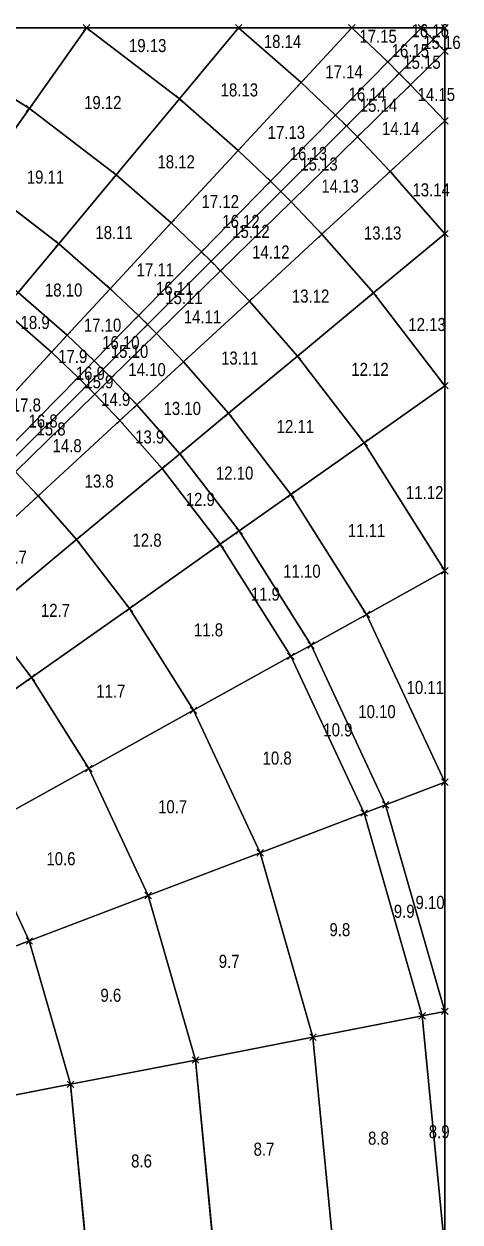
# Model space of a CAD drawing. Extents: x -1.9 to 2.84, y -1.88 to 2.84.
# Drawn here: x 1.23 to 1.898, y 0.043 to 1.881 of the extents above; entities that cross this region are included whole.
import ezdxf
from ezdxf.enums import TextEntityAlignment as Align

# ---------------------------------------------------------------- set-up
doc = ezdxf.new("R2010")
doc.units = 0
doc.header["$MEASUREMENT"] = 0
doc.header["$PDMODE"] = 3
doc.header["$PDSIZE"] = 0.005
for name, color, linetype in [('ArcoBranches', 6, 'Continuous'), ('DiagonaliBranches', 20, 'Continuous'), ('DiagonaliNodes', 7, 'Continuous'), ('DiagonaliNodesEstradosso', 7, 'Continuous'), ('Faces', 160, 'Continuous'), ('FacesName', 1, 'Continuous'), ('MeridianiBranches', 3, 'Continuous'), ('NodiInterni', 1, 'Continuous'), ('NodiInterniEstradosso', 7, 'Continuous'), ('ParalleliBranches', 2, 'Continuous')]:
    doc.layers.add(name, color=color, linetype=linetype)
doc.styles.get("Standard").update_dxf_attribs({"font": 'ARIALN.TTF'})

msp = doc.modelspace()

# ---------------------------------------------------------------- linework, layer by layer
at = {"layer": 'ArcoBranches'}
for p, q in [((1.3258, 1.875, 1.3258), (1.0417, 1.875, 1.559)), ((1.559, 1.875, 1.0417), (1.3258, 1.875, 1.3258)), ((1.7323, 1.875, 0.7175), (1.559, 1.875, 1.0417)), ((1.839, 1.875, 0.3658), (1.7323, 1.875, 0.7175)), ((1.875, 1.875, 0), (1.839, 1.875, 0.3658)), ((1.875, 1.839, 0.3658), (1.875, 1.875, 0)), ((1.875, 1.7323, 0.7175), (1.875, 1.839, 0.3658)), ((1.875, 1.559, 1.0417), (1.875, 1.7323, 0.7175)), ((1.875, 1.3258, 1.3258), (1.875, 1.559, 1.0417)), ((1.875, 1.0417, 1.559), (1.875, 1.3258, 1.3258)), ((1.875, 0.7175, 1.7323), (1.875, 1.0417, 1.559)), ((1.875, 0.3658, 1.839), (1.875, 0.7175, 1.7323)), ((1.875, 0, 1.875), (1.875, 0.3658, 1.839))]:
    msp.add_line(p, q, dxfattribs=at)
at = {"layer": 'DiagonaliBranches'}
for p, q in [((1.8571, 1.8571, 0.3658), (1.875, 1.875, 0)), ((1.805, 1.805, 0.7175), (1.8571, 1.8571, 0.3658)), ((1.7243, 1.7243, 1.0417), (1.805, 1.805, 0.7175)), ((1.6238, 1.6238, 1.3258), (1.7243, 1.7243, 1.0417)), ((1.5167, 1.5167, 1.559), (1.6238, 1.6238, 1.3258)), ((1.4196, 1.4196, 1.7323), (1.5167, 1.5167, 1.559)), ((1.3508, 1.3508, 1.839), (1.4196, 1.4196, 1.7323)), ((1.3258, 1.3258, 1.875), (1.3508, 1.3508, 1.839)), ((1.2052, 1.2052, 2.0313), (1.3258, 1.3258, 1.875))]:
    msp.add_line(p, q, dxfattribs=at)
at = {"layer": 'DiagonaliNodes'}
for p in [(1.875, 1.875, 0), (1.8571, 1.8571, 0.3658), (1.805, 1.805, 0.7175), (1.7243, 1.7243, 1.0417), (1.6238, 1.6238, 1.3258), (1.5167, 1.5167, 1.559), (1.4196, 1.4196, 1.7323), (1.3508, 1.3508, 1.839), (1.3258, 1.3258, 1.875)]:
    msp.add_point(p, dxfattribs=at)
at = {"layer": 'DiagonaliNodesEstradosso'}
for p in [(1.875, 1.875, 1.7034), (1.8571, 1.8571, 1.7423), (1.805, 1.805, 1.8484), (1.7243, 1.7243, 1.9967), (1.6238, 1.6238, 2.1586), (1.5167, 1.5167, 2.3091), (1.4196, 1.4196, 2.4295), (1.3508, 1.3508, 2.5067), (1.3258, 1.3258, 2.5332)]:
    msp.add_point(p, dxfattribs=at)
at = {"layer": 'Faces'}
for points in [[(1.1591, 1.6392, 1.7323), (0.975, 1.755, 1.7323), (1.0417, 1.875, 1.559), (1.2384, 1.7513, 1.559)], [(1.2384, 1.7513, 1.559), (1.0417, 1.875, 1.559), (1.0417, 1.875, 1.559), (1.3258, 1.875, 1.3258)], [(1.3713, 1.6493, 1.559), (1.2384, 1.7513, 1.559), (1.3258, 1.875, 1.3258), (1.4682, 1.7658, 1.3258)], [(1.4682, 1.7658, 1.3258), (1.3258, 1.875, 1.3258), (1.3258, 1.875, 1.3258), (1.559, 1.875, 1.0417)], [(1.5583, 1.6867, 1.3258), (1.4682, 1.7658, 1.3258), (1.559, 1.875, 1.0417), (1.6547, 1.7911, 1.0417)], [(1.6547, 1.7911, 1.0417), (1.559, 1.875, 1.0417), (1.559, 1.875, 1.0417), (1.7323, 1.875, 0.7175)], [(1.7075, 1.7409, 1.0417), (1.6547, 1.7911, 1.0417), (1.7323, 1.875, 0.7175), (1.7875, 1.8225, 0.7175)], [(1.7875, 1.8225, 0.7175), (1.7323, 1.875, 0.7175), (1.7323, 1.875, 0.7175), (1.839, 1.875, 0.3658)], [(1.805, 1.805, 0.7175), (1.7875, 1.8225, 0.7175), (1.839, 1.875, 0.3658), (1.8571, 1.8571, 0.3658)], [(1.8571, 1.8571, 0.3658), (1.839, 1.875, 0.3658), (1.839, 1.875, 0.3658), (1.875, 1.875, 0)], [(1.875, 1.839, 0.3658), (1.8571, 1.8571, 0.3658), (1.875, 1.875, 0), (1.875, 1.839, 0.3658)], [(1.8225, 1.7875, 0.7175), (1.805, 1.805, 0.7175), (1.8571, 1.8571, 0.3658), (1.875, 1.839, 0.3658)], [(1.875, 1.7323, 0.7175), (1.8225, 1.7875, 0.7175), (1.875, 1.839, 0.3658), (1.875, 1.7323, 0.7175)], [(1.7243, 1.7243, 1.0417), (1.7075, 1.7409, 1.0417), (1.7875, 1.8225, 0.7175), (1.805, 1.805, 0.7175)], [(1.7409, 1.7075, 1.0417), (1.7243, 1.7243, 1.0417), (1.805, 1.805, 0.7175), (1.8225, 1.7875, 0.7175)], [(1.608, 1.6395, 1.3258), (1.5583, 1.6867, 1.3258), (1.6547, 1.7911, 1.0417), (1.7075, 1.7409, 1.0417)], [(1.7911, 1.6547, 1.0417), (1.7409, 1.7075, 1.0417), (1.8225, 1.7875, 0.7175), (1.875, 1.7323, 0.7175)], [(1.4556, 1.5755, 1.559), (1.3713, 1.6493, 1.559), (1.4682, 1.7658, 1.3258), (1.5583, 1.6867, 1.3258)], [(1.2835, 1.5437, 1.7323), (1.1591, 1.6392, 1.7323), (1.2384, 1.7513, 1.559), (1.3713, 1.6493, 1.559)], [(1.6238, 1.6238, 1.3258), (1.608, 1.6395, 1.3258), (1.7075, 1.7409, 1.0417), (1.7243, 1.7243, 1.0417)], [(1.875, 1.559, 1.0417), (1.7911, 1.6547, 1.0417), (1.875, 1.7323, 0.7175), (1.875, 1.559, 1.0417)], [(1.6395, 1.608, 1.3258), (1.6238, 1.6238, 1.3258), (1.7243, 1.7243, 1.0417), (1.7409, 1.7075, 1.0417)], [(1.6867, 1.5583, 1.3258), (1.6395, 1.608, 1.3258), (1.7409, 1.7075, 1.0417), (1.7911, 1.6547, 1.0417)], [(1.5019, 1.5313, 1.559), (1.4556, 1.5755, 1.559), (1.5583, 1.6867, 1.3258), (1.608, 1.6395, 1.3258)], [(1.7658, 1.4682, 1.3258), (1.6867, 1.5583, 1.3258), (1.7911, 1.6547, 1.0417), (1.875, 1.559, 1.0417)], [(1.2214, 1.4689, 1.839), (1.1029, 1.5598, 1.839), (1.1591, 1.6392, 1.7323), (1.2835, 1.5437, 1.7323)], [(1.3624, 1.4746, 1.7323), (1.2835, 1.5437, 1.7323), (1.3713, 1.6493, 1.559), (1.4556, 1.5755, 1.559)], [(1.5167, 1.5167, 1.559), (1.5019, 1.5313, 1.559), (1.608, 1.6395, 1.3258), (1.6238, 1.6238, 1.3258)], [(1.5313, 1.5019, 1.559), (1.5167, 1.5167, 1.559), (1.6238, 1.6238, 1.3258), (1.6395, 1.608, 1.3258)], [(1.5755, 1.4556, 1.559), (1.5313, 1.5019, 1.559), (1.6395, 1.608, 1.3258), (1.6867, 1.5583, 1.3258)], [(1.4058, 1.4333, 1.7323), (1.3624, 1.4746, 1.7323), (1.4556, 1.5755, 1.559), (1.5019, 1.5313, 1.559)], [(1.6493, 1.3713, 1.559), (1.5755, 1.4556, 1.559), (1.6867, 1.5583, 1.3258), (1.7658, 1.4682, 1.3258)], [(1.875, 1.3258, 1.3258), (1.7658, 1.4682, 1.3258), (1.875, 1.559, 1.0417), (1.875, 1.3258, 1.3258)], [(1.2964, 1.4032, 1.839), (1.2214, 1.4689, 1.839), (1.2835, 1.5437, 1.7323), (1.3624, 1.4746, 1.7323)], [(1.4196, 1.4196, 1.7323), (1.4058, 1.4333, 1.7323), (1.5019, 1.5313, 1.559), (1.5167, 1.5167, 1.559)], [(1.4333, 1.4058, 1.7323), (1.4196, 1.4196, 1.7323), (1.5167, 1.5167, 1.559), (1.5313, 1.5019, 1.559)], [(1.4746, 1.3624, 1.7323), (1.4333, 1.4058, 1.7323), (1.5313, 1.5019, 1.559), (1.5755, 1.4556, 1.559)], [(1.3377, 1.3639, 1.839), (1.2964, 1.4032, 1.839), (1.3624, 1.4746, 1.7323), (1.4058, 1.4333, 1.7323)], [(1.2724, 1.3772, 1.875), (1.1988, 1.4417, 1.875), (1.2214, 1.4689, 1.839), (1.2964, 1.4032, 1.839)], [(1.5437, 1.2835, 1.7323), (1.4746, 1.3624, 1.7323), (1.5755, 1.4556, 1.559), (1.6493, 1.3713, 1.559)], [(1.7513, 1.2384, 1.559), (1.6493, 1.3713, 1.559), (1.7658, 1.4682, 1.3258), (1.875, 1.3258, 1.3258)], [(1.1566, 1.2519, 2.0313), (1.0897, 1.3106, 2.0313), (1.1988, 1.4417, 1.875), (1.2724, 1.3772, 1.875)], [(1.3508, 1.3508, 1.839), (1.3377, 1.3639, 1.839), (1.4058, 1.4333, 1.7323), (1.4196, 1.4196, 1.7323)], [(1.3639, 1.3377, 1.839), (1.3508, 1.3508, 1.839), (1.4196, 1.4196, 1.7323), (1.4333, 1.4058, 1.7323)], [(1.3129, 1.3386, 1.875), (1.2724, 1.3772, 1.875), (1.2964, 1.4032, 1.839), (1.3377, 1.3639, 1.839)], [(1.4032, 1.2964, 1.839), (1.3639, 1.3377, 1.839), (1.4333, 1.4058, 1.7323), (1.4746, 1.3624, 1.7323)], [(1.1935, 1.2169, 2.0313), (1.1566, 1.2519, 2.0313), (1.2724, 1.3772, 1.875), (1.3129, 1.3386, 1.875)], [(1.3258, 1.3258, 1.875), (1.3129, 1.3386, 1.875), (1.3377, 1.3639, 1.839), (1.3508, 1.3508, 1.839)], [(1.4689, 1.2214, 1.839), (1.4032, 1.2964, 1.839), (1.4746, 1.3624, 1.7323), (1.5437, 1.2835, 1.7323)], [(1.6392, 1.1591, 1.7323), (1.5437, 1.2835, 1.7323), (1.6493, 1.3713, 1.559), (1.7513, 1.2384, 1.559)], [(1.3386, 1.3129, 1.875), (1.3258, 1.3258, 1.875), (1.3508, 1.3508, 1.839), (1.3639, 1.3377, 1.839)], [(1.2052, 1.2052, 2.0313), (1.1935, 1.2169, 2.0313), (1.3129, 1.3386, 1.875), (1.3258, 1.3258, 1.875)], [(1.2169, 1.1935, 2.0313), (1.2052, 1.2052, 2.0313), (1.3258, 1.3258, 1.875), (1.3386, 1.3129, 1.875)], [(1.3772, 1.2724, 1.875), (1.3386, 1.3129, 1.875), (1.3639, 1.3377, 1.839), (1.4032, 1.2964, 1.839)], [(1.875, 1.0417, 1.559), (1.7513, 1.2384, 1.559), (1.875, 1.3258, 1.3258), (1.875, 1.0417, 1.559)], [(1.2519, 1.1566, 2.0313), (1.2169, 1.1935, 2.0313), (1.3386, 1.3129, 1.875), (1.3772, 1.2724, 1.875)], [(1.4417, 1.1988, 1.875), (1.3772, 1.2724, 1.875), (1.4032, 1.2964, 1.839), (1.4689, 1.2214, 1.839)], [(1.3106, 1.0897, 2.0313), (1.2519, 1.1566, 2.0313), (1.3772, 1.2724, 1.875), (1.4417, 1.1988, 1.875)], [(1.5598, 1.1029, 1.839), (1.4689, 1.2214, 1.839), (1.5437, 1.2835, 1.7323), (1.6392, 1.1591, 1.7323)], [(1.755, 0.975, 1.7323), (1.6392, 1.1591, 1.7323), (1.7513, 1.2384, 1.559), (1.875, 1.0417, 1.559)], [(1.5309, 1.0825, 1.875), (1.4417, 1.1988, 1.875), (1.4689, 1.2214, 1.839), (1.5598, 1.1029, 1.839)], [(1.3917, 0.9841, 2.0313), (1.3106, 1.0897, 2.0313), (1.4417, 1.1988, 1.875), (1.5309, 1.0825, 1.875)], [(1.1171, 1.0321, 2.1721), (1.0858, 1.065, 2.1721), (1.2169, 1.1935, 2.0313), (1.2519, 1.1566, 2.0313)], [(1.6699, 0.9278, 1.839), (1.5598, 1.1029, 1.839), (1.6392, 1.1591, 1.7323), (1.755, 0.975, 1.7323)], [(1.1695, 0.9724, 2.1721), (1.1171, 1.0321, 2.1721), (1.2519, 1.1566, 2.0313), (1.3106, 1.0897, 2.0313)], [(1.639, 0.9106, 1.875), (1.5309, 1.0825, 1.875), (1.5598, 1.1029, 1.839), (1.6699, 0.9278, 1.839)], [(1.2418, 0.8781, 2.1721), (1.1695, 0.9724, 2.1721), (1.3106, 1.0897, 2.0313), (1.3917, 0.9841, 2.0313)], [(1.4899, 0.8278, 2.0313), (1.3917, 0.9841, 2.0313), (1.5309, 1.0825, 1.875), (1.639, 0.9106, 1.875)], [(1.875, 0.7175, 1.7323), (1.755, 0.975, 1.7323), (1.875, 1.0417, 1.559), (1.875, 0.7175, 1.7323)], [(1.3295, 0.7386, 2.1721), (1.2418, 0.8781, 2.1721), (1.3917, 0.9841, 2.0313), (1.4899, 0.8278, 2.0313)], [(1.7842, 0.6828, 1.839), (1.6699, 0.9278, 1.839), (1.755, 0.975, 1.7323), (1.875, 0.7175, 1.7323)], [(1.0825, 0.7655, 2.2964), (1.0195, 0.8477, 2.2964), (1.1695, 0.9724, 2.1721), (1.2418, 0.8781, 2.1721)], [(1.7512, 0.6701, 1.875), (1.639, 0.9106, 1.875), (1.6699, 0.9278, 1.839), (1.7842, 0.6828, 1.839)], [(1.5919, 0.6092, 2.0313), (1.4899, 0.8278, 2.0313), (1.639, 0.9106, 1.875), (1.7512, 0.6701, 1.875)], [(1.159, 0.6439, 2.2964), (1.0825, 0.7655, 2.2964), (1.2418, 0.8781, 2.1721), (1.3295, 0.7386, 2.1721)], [(1.4205, 0.5436, 2.1721), (1.3295, 0.7386, 2.1721), (1.4899, 0.8278, 2.0313), (1.5919, 0.6092, 2.0313)], [(1.2383, 0.4739, 2.2964), (1.159, 0.6439, 2.2964), (1.3295, 0.7386, 2.1721), (1.4205, 0.5436, 2.1721)], [(1.875, 0.3658, 1.839), (1.7842, 0.6828, 1.839), (1.875, 0.7175, 1.7323), (1.875, 0.3658, 1.839)], [(1.8403, 0.359, 1.875), (1.7512, 0.6701, 1.875), (1.7842, 0.6828, 1.839), (1.875, 0.3658, 1.839)], [(1.6729, 0.3264, 2.0313), (1.5919, 0.6092, 2.0313), (1.7512, 0.6701, 1.875), (1.8403, 0.359, 1.875)], [(1.0466, 0.4005, 2.4032), (0.9796, 0.5442, 2.4032), (1.159, 0.6439, 2.2964), (1.2383, 0.4739, 2.2964)], [(1.4928, 0.2912, 2.1721), (1.4205, 0.5436, 2.1721), (1.5919, 0.6092, 2.0313), (1.6729, 0.3264, 2.0313)], [(1.3013, 0.2539, 2.2964), (1.2383, 0.4739, 2.2964), (1.4205, 0.5436, 2.1721), (1.4928, 0.2912, 2.1721)], [(1.0999, 0.2146, 2.4032), (1.0466, 0.4005, 2.4032), (1.2383, 0.4739, 2.2964), (1.3013, 0.2539, 2.2964)], [(1.7044, 0, 2.0313), (1.6729, 0.3264, 2.0313), (1.8403, 0.359, 1.875), (1.875, 0, 1.875)], [(1.875, 0, 1.875), (1.8403, 0.359, 1.875), (1.875, 0.3658, 1.839), (1.875, 0, 1.875)], [(1.5209, 0, 2.1721), (1.4928, 0.2912, 2.1721), (1.6729, 0.3264, 2.0313), (1.7044, 0, 2.0313)], [(1.3258, 0, 2.2964), (1.3013, 0.2539, 2.2964), (1.4928, 0.2912, 2.1721), (1.5209, 0, 2.1721)], [(1.1206, 0, 2.4032), (1.0999, 0.2146, 2.4032), (1.3013, 0.2539, 2.2964), (1.3258, 0, 2.2964)]]:
    msp.add_3dface(points, dxfattribs=at)
at = {"layer": 'MeridianiBranches'}
for p, q in [((1.2384, 1.7513, 1.559), (1.3258, 1.875, 1.3258)), ((1.4682, 1.7658, 1.3258), (1.559, 1.875, 1.0417)), ((1.6547, 1.7911, 1.0417), (1.7323, 1.875, 0.7175)), ((1.7875, 1.8225, 0.7175), (1.839, 1.875, 0.3658)), ((1.8225, 1.7875, 0.7175), (1.875, 1.839, 0.3658)), ((1.7075, 1.7409, 1.0417), (1.7875, 1.8225, 0.7175)), ((1.5583, 1.6867, 1.3258), (1.6547, 1.7911, 1.0417)), ((1.7409, 1.7075, 1.0417), (1.8225, 1.7875, 0.7175)), ((1.3713, 1.6493, 1.559), (1.4682, 1.7658, 1.3258)), ((1.1591, 1.6392, 1.7323), (1.2384, 1.7513, 1.559)), ((1.608, 1.6395, 1.3258), (1.7075, 1.7409, 1.0417)), ((1.7911, 1.6547, 1.0417), (1.875, 1.7323, 0.7175)), ((1.6395, 1.608, 1.3258), (1.7409, 1.7075, 1.0417)), ((1.4556, 1.5755, 1.559), (1.5583, 1.6867, 1.3258)), ((1.6867, 1.5583, 1.3258), (1.7911, 1.6547, 1.0417)), ((1.2835, 1.5437, 1.7323), (1.3713, 1.6493, 1.559)), ((1.5019, 1.5313, 1.559), (1.608, 1.6395, 1.3258)), ((1.5313, 1.5019, 1.559), (1.6395, 1.608, 1.3258)), ((1.3624, 1.4746, 1.7323), (1.4556, 1.5755, 1.559)), ((1.5755, 1.4556, 1.559), (1.6867, 1.5583, 1.3258)), ((1.7658, 1.4682, 1.3258), (1.875, 1.559, 1.0417)), ((1.2214, 1.4689, 1.839), (1.2835, 1.5437, 1.7323)), ((1.4058, 1.4333, 1.7323), (1.5019, 1.5313, 1.559)), ((1.4333, 1.4058, 1.7323), (1.5313, 1.5019, 1.559)), ((1.2964, 1.4032, 1.839), (1.3624, 1.4746, 1.7323)), ((1.4746, 1.3624, 1.7323), (1.5755, 1.4556, 1.559)), ((1.6493, 1.3713, 1.559), (1.7658, 1.4682, 1.3258)), ((1.3377, 1.3639, 1.839), (1.4058, 1.4333, 1.7323)), ((1.2724, 1.3772, 1.875), (1.2964, 1.4032, 1.839)), ((1.3639, 1.3377, 1.839), (1.4333, 1.4058, 1.7323)), ((1.1566, 1.2519, 2.0313), (1.2724, 1.3772, 1.875)), ((1.3129, 1.3386, 1.875), (1.3377, 1.3639, 1.839)), ((1.4032, 1.2964, 1.839), (1.4746, 1.3624, 1.7323)), ((1.5437, 1.2835, 1.7323), (1.6493, 1.3713, 1.559)), ((1.1935, 1.2169, 2.0313), (1.3129, 1.3386, 1.875)), ((1.3386, 1.3129, 1.875), (1.3639, 1.3377, 1.839)), ((1.7513, 1.2384, 1.559), (1.875, 1.3258, 1.3258)), ((1.2169, 1.1935, 2.0313), (1.3386, 1.3129, 1.875)), ((1.3772, 1.2724, 1.875), (1.4032, 1.2964, 1.839)), ((1.2519, 1.1566, 2.0313), (1.3772, 1.2724, 1.875)), ((1.4689, 1.2214, 1.839), (1.5437, 1.2835, 1.7323)), ((1.6392, 1.1591, 1.7323), (1.7513, 1.2384, 1.559)), ((1.4417, 1.1988, 1.875), (1.4689, 1.2214, 1.839)), ((1.3106, 1.0897, 2.0313), (1.4417, 1.1988, 1.875)), ((1.5598, 1.1029, 1.839), (1.6392, 1.1591, 1.7323)), ((1.1171, 1.0321, 2.1721), (1.2519, 1.1566, 2.0313)), ((1.5309, 1.0825, 1.875), (1.5598, 1.1029, 1.839)), ((1.1695, 0.9724, 2.1721), (1.3106, 1.0897, 2.0313)), ((1.3917, 0.9841, 2.0313), (1.5309, 1.0825, 1.875)), ((1.755, 0.975, 1.7323), (1.875, 1.0417, 1.559)), ((1.2418, 0.8781, 2.1721), (1.3917, 0.9841, 2.0313)), ((1.6699, 0.9278, 1.839), (1.755, 0.975, 1.7323)), ((1.639, 0.9106, 1.875), (1.6699, 0.9278, 1.839)), ((1.4899, 0.8278, 2.0313), (1.639, 0.9106, 1.875)), ((1.0825, 0.7655, 2.2964), (1.2418, 0.8781, 2.1721)), ((1.3295, 0.7386, 2.1721), (1.4899, 0.8278, 2.0313)), ((1.159, 0.6439, 2.2964), (1.3295, 0.7386, 2.1721)), ((1.7842, 0.6828, 1.839), (1.875, 0.7175, 1.7323)), ((1.7512, 0.6701, 1.875), (1.7842, 0.6828, 1.839)), ((1.5919, 0.6092, 2.0313), (1.7512, 0.6701, 1.875)), ((1.4205, 0.5436, 2.1721), (1.5919, 0.6092, 2.0313)), ((1.2383, 0.4739, 2.2964), (1.4205, 0.5436, 2.1721)), ((1.0466, 0.4005, 2.4032), (1.2383, 0.4739, 2.2964)), ((1.6729, 0.3264, 2.0313), (1.8403, 0.359, 1.875)), ((1.8403, 0.359, 1.875), (1.875, 0.3658, 1.839)), ((1.4928, 0.2912, 2.1721), (1.6729, 0.3264, 2.0313)), ((1.3013, 0.2539, 2.2964), (1.4928, 0.2912, 2.1721)), ((1.0999, 0.2146, 2.4032), (1.3013, 0.2539, 2.2964))]:
    msp.add_line(p, q, dxfattribs=at)
at = {"layer": 'NodiInterni'}
for p in [(1.3258, 1.875, 1.3258), (1.559, 1.875, 1.0417), (1.7323, 1.875, 0.7175), (1.839, 1.875, 0.3658), (1.875, 1.839, 0.3658), (1.7875, 1.8225, 0.7175), (1.6547, 1.7911, 1.0417), (1.8225, 1.7875, 0.7175), (1.4682, 1.7658, 1.3258), (1.2384, 1.7513, 1.559), (1.7075, 1.7409, 1.0417), (1.875, 1.7323, 0.7175), (1.7409, 1.7075, 1.0417), (1.5583, 1.6867, 1.3258), (1.7911, 1.6547, 1.0417), (1.3713, 1.6493, 1.559), (1.608, 1.6395, 1.3258), (1.6395, 1.608, 1.3258), (1.4556, 1.5755, 1.559), (1.6867, 1.5583, 1.3258), (1.875, 1.559, 1.0417), (1.2835, 1.5437, 1.7323), (1.5019, 1.5313, 1.559), (1.5313, 1.5019, 1.559), (1.3624, 1.4746, 1.7323), (1.7658, 1.4682, 1.3258), (1.5755, 1.4556, 1.559), (1.4058, 1.4333, 1.7323), (1.2964, 1.4032, 1.839), (1.4333, 1.4058, 1.7323), (1.2724, 1.3772, 1.875), (1.3377, 1.3639, 1.839), (1.4746, 1.3624, 1.7323), (1.6493, 1.3713, 1.559), (1.3129, 1.3386, 1.875), (1.3639, 1.3377, 1.839), (1.875, 1.3258, 1.3258), (1.3386, 1.3129, 1.875), (1.4032, 1.2964, 1.839), (1.5437, 1.2835, 1.7323), (1.3772, 1.2724, 1.875), (1.7513, 1.2384, 1.559), (1.4689, 1.2214, 1.839), (1.4417, 1.1988, 1.875), (1.2519, 1.1566, 2.0313), (1.6392, 1.1591, 1.7323), (1.5598, 1.1029, 1.839), (1.3106, 1.0897, 2.0313), (1.5309, 1.0825, 1.875), (1.875, 1.0417, 1.559), (1.3917, 0.9841, 2.0313), (1.755, 0.975, 1.7323), (1.6699, 0.9278, 1.839), (1.639, 0.9106, 1.875), (1.2418, 0.8781, 2.1721), (1.4899, 0.8278, 2.0313), (1.3295, 0.7386, 2.1721), (1.875, 0.7175, 1.7323), (1.7842, 0.6828, 1.839), (1.7512, 0.6701, 1.875), (1.5919, 0.6092, 2.0313), (1.4205, 0.5436, 2.1721), (1.2383, 0.4739, 2.2964), (1.875, 0.3658, 1.839), (1.8403, 0.359, 1.875), (1.6729, 0.3264, 2.0313), (1.4928, 0.2912, 2.1721), (1.3013, 0.2539, 2.2964)]:
    msp.add_point(p, dxfattribs=at)
at = {"layer": 'NodiInterniEstradosso'}
for p in [(1.875, 1.839, 1.7423), (1.8225, 1.7875, 1.8484), (1.875, 1.7323, 1.8484), (1.7409, 1.7075, 1.9967), (1.7911, 1.6547, 1.9967), (1.6395, 1.608, 2.1586), (1.6867, 1.5583, 2.1586), (1.875, 1.559, 1.9967), (1.5313, 1.5019, 2.3091), (1.7658, 1.4682, 2.1586), (1.5755, 1.4556, 2.3091), (1.4333, 1.4058, 2.4295), (1.4746, 1.3624, 2.4295), (1.6493, 1.3713, 2.3091), (1.3639, 1.3377, 2.5067), (1.875, 1.3258, 2.1586), (1.3386, 1.3129, 2.5332), (1.4032, 1.2964, 2.5067), (1.5437, 1.2835, 2.4295), (1.3772, 1.2724, 2.5332), (1.7513, 1.2384, 2.3091), (1.4689, 1.2214, 2.5067), (1.4417, 1.1988, 2.5332), (1.2519, 1.1566, 2.651), (1.6392, 1.1591, 2.4295), (1.5598, 1.1029, 2.5067), (1.3106, 1.0897, 2.651), (1.5309, 1.0825, 2.5332), (1.875, 1.0417, 2.3091), (1.3917, 0.9841, 2.651), (1.755, 0.975, 2.4295), (1.6699, 0.9278, 2.5067), (1.639, 0.9106, 2.5332), (1.2418, 0.8781, 2.7604), (1.4899, 0.8278, 2.651), (1.3295, 0.7386, 2.7604), (1.875, 0.7175, 2.4295), (1.7842, 0.6828, 2.5067), (1.7512, 0.6701, 2.5332), (1.5919, 0.6092, 2.651), (1.4205, 0.5436, 2.7604), (1.2383, 0.4739, 2.8592), (1.875, 0.3658, 2.5067), (1.8403, 0.359, 2.5332), (1.6729, 0.3264, 2.651), (1.4928, 0.2912, 2.7604), (1.3013, 0.2539, 2.8592)]:
    msp.add_point(p, dxfattribs=at)
at = {"layer": 'ParalleliBranches'}
for p, q in [((1.2384, 1.7513, 1.559), (1.0417, 1.875, 1.559)), ((1.4682, 1.7658, 1.3258), (1.3258, 1.875, 1.3258)), ((1.6547, 1.7911, 1.0417), (1.559, 1.875, 1.0417)), ((1.7875, 1.8225, 0.7175), (1.7323, 1.875, 0.7175)), ((1.8571, 1.8571, 0.3658), (1.839, 1.875, 0.3658)), ((1.875, 1.839, 0.3658), (1.8571, 1.8571, 0.3658)), ((1.805, 1.805, 0.7175), (1.7875, 1.8225, 0.7175)), ((1.8225, 1.7875, 0.7175), (1.805, 1.805, 0.7175)), ((1.7075, 1.7409, 1.0417), (1.6547, 1.7911, 1.0417)), ((1.875, 1.7323, 0.7175), (1.8225, 1.7875, 0.7175)), ((1.5583, 1.6867, 1.3258), (1.4682, 1.7658, 1.3258)), ((1.3713, 1.6493, 1.559), (1.2384, 1.7513, 1.559)), ((1.7243, 1.7243, 1.0417), (1.7075, 1.7409, 1.0417)), ((1.7409, 1.7075, 1.0417), (1.7243, 1.7243, 1.0417)), ((1.7911, 1.6547, 1.0417), (1.7409, 1.7075, 1.0417)), ((1.608, 1.6395, 1.3258), (1.5583, 1.6867, 1.3258)), ((1.875, 1.559, 1.0417), (1.7911, 1.6547, 1.0417)), ((1.2835, 1.5437, 1.7323), (1.1591, 1.6392, 1.7323)), ((1.4556, 1.5755, 1.559), (1.3713, 1.6493, 1.559)), ((1.6238, 1.6238, 1.3258), (1.608, 1.6395, 1.3258)), ((1.6395, 1.608, 1.3258), (1.6238, 1.6238, 1.3258)), ((1.6867, 1.5583, 1.3258), (1.6395, 1.608, 1.3258)), ((1.5019, 1.5313, 1.559), (1.4556, 1.5755, 1.559)), ((1.7658, 1.4682, 1.3258), (1.6867, 1.5583, 1.3258)), ((1.3624, 1.4746, 1.7323), (1.2835, 1.5437, 1.7323)), ((1.5167, 1.5167, 1.559), (1.5019, 1.5313, 1.559)), ((1.5313, 1.5019, 1.559), (1.5167, 1.5167, 1.559)), ((1.5755, 1.4556, 1.559), (1.5313, 1.5019, 1.559)), ((1.4058, 1.4333, 1.7323), (1.3624, 1.4746, 1.7323)), ((1.2964, 1.4032, 1.839), (1.2214, 1.4689, 1.839)), ((1.6493, 1.3713, 1.559), (1.5755, 1.4556, 1.559)), ((1.875, 1.3258, 1.3258), (1.7658, 1.4682, 1.3258)), ((1.2724, 1.3772, 1.875), (1.1988, 1.4417, 1.875)), ((1.4196, 1.4196, 1.7323), (1.4058, 1.4333, 1.7323)), ((1.4333, 1.4058, 1.7323), (1.4196, 1.4196, 1.7323)), ((1.3377, 1.3639, 1.839), (1.2964, 1.4032, 1.839)), ((1.4746, 1.3624, 1.7323), (1.4333, 1.4058, 1.7323)), ((1.3129, 1.3386, 1.875), (1.2724, 1.3772, 1.875)), ((1.3508, 1.3508, 1.839), (1.3377, 1.3639, 1.839)), ((1.5437, 1.2835, 1.7323), (1.4746, 1.3624, 1.7323)), ((1.7513, 1.2384, 1.559), (1.6493, 1.3713, 1.559)), ((1.3639, 1.3377, 1.839), (1.3508, 1.3508, 1.839)), ((1.3258, 1.3258, 1.875), (1.3129, 1.3386, 1.875)), ((1.3386, 1.3129, 1.875), (1.3258, 1.3258, 1.875)), ((1.4032, 1.2964, 1.839), (1.3639, 1.3377, 1.839)), ((1.3772, 1.2724, 1.875), (1.3386, 1.3129, 1.875)), ((1.4689, 1.2214, 1.839), (1.4032, 1.2964, 1.839)), ((1.4417, 1.1988, 1.875), (1.3772, 1.2724, 1.875)), ((1.6392, 1.1591, 1.7323), (1.5437, 1.2835, 1.7323)), ((1.875, 1.0417, 1.559), (1.7513, 1.2384, 1.559)), ((1.5598, 1.1029, 1.839), (1.4689, 1.2214, 1.839)), ((1.5309, 1.0825, 1.875), (1.4417, 1.1988, 1.875)), ((1.2519, 1.1566, 2.0313), (1.2169, 1.1935, 2.0313)), ((1.755, 0.975, 1.7323), (1.6392, 1.1591, 1.7323)), ((1.3106, 1.0897, 2.0313), (1.2519, 1.1566, 2.0313)), ((1.6699, 0.9278, 1.839), (1.5598, 1.1029, 1.839)), ((1.3917, 0.9841, 2.0313), (1.3106, 1.0897, 2.0313)), ((1.639, 0.9106, 1.875), (1.5309, 1.0825, 1.875)), ((1.4899, 0.8278, 2.0313), (1.3917, 0.9841, 2.0313)), ((1.875, 0.7175, 1.7323), (1.755, 0.975, 1.7323)), ((1.2418, 0.8781, 2.1721), (1.1695, 0.9724, 2.1721)), ((1.7842, 0.6828, 1.839), (1.6699, 0.9278, 1.839)), ((1.7512, 0.6701, 1.875), (1.639, 0.9106, 1.875)), ((1.3295, 0.7386, 2.1721), (1.2418, 0.8781, 2.1721)), ((1.5919, 0.6092, 2.0313), (1.4899, 0.8278, 2.0313)), ((1.4205, 0.5436, 2.1721), (1.3295, 0.7386, 2.1721)), ((1.875, 0.3658, 1.839), (1.7842, 0.6828, 1.839)), ((1.8403, 0.359, 1.875), (1.7512, 0.6701, 1.875)), ((1.2383, 0.4739, 2.2964), (1.159, 0.6439, 2.2964)), ((1.6729, 0.3264, 2.0313), (1.5919, 0.6092, 2.0313)), ((1.4928, 0.2912, 2.1721), (1.4205, 0.5436, 2.1721)), ((1.3013, 0.2539, 2.2964), (1.2383, 0.4739, 2.2964)), ((1.875, 0, 1.875), (1.8403, 0.359, 1.875)), ((1.7044, 0, 2.0313), (1.6729, 0.3264, 2.0313)), ((1.5209, 0, 2.1721), (1.4928, 0.2912, 2.1721)), ((1.3258, 0, 2.2964), (1.3013, 0.2539, 2.2964))]:
    msp.add_line(p, q, dxfattribs=at)

# ---------------------------------------------------------------- texts
at = {"layer": 'FacesName'}
for s, p in [('16.16', (1.8525, 1.8705, 0.2743)), ('19.13', (1.4197, 1.8477, 1.2548)), ('18.14', (1.6263, 1.854, 0.9607)), ('17.15', (1.7727, 1.8619, 0.6296)), ('15.16', (1.8705, 1.8525, 0.2743)), ('16.15', (1.8221, 1.8399, 0.5417)), ('15.15', (1.8399, 1.8221, 0.5417)), ('17.14', (1.7205, 1.8074, 0.8796)), ('18.13', (1.5601, 1.7796, 1.1838)), ('16.14', (1.7561, 1.7732, 0.8796)), ('19.12', (1.3509, 1.7603, 1.4424)), ('15.14', (1.7732, 1.7561, 0.8796)), ('14.15', (1.8619, 1.7727, 0.6296)), ('14.14', (1.8074, 1.7205, 0.8796)), ('17.13', (1.6321, 1.7145, 1.1838)), ('16.13', (1.6659, 1.6821, 1.1838)), ('18.12', (1.4633, 1.6693, 1.4424)), ('15.13', (1.6821, 1.6659, 1.1838)), ('19.11', (1.2631, 1.6459, 1.6456)), ('14.13', (1.7145, 1.6321, 1.1838)), ('13.14', (1.854, 1.6263, 0.9607)), ('17.12', (1.5309, 1.6083, 1.4424)), ('16.12', (1.5626, 1.5778, 1.4424)), ('18.11', (1.3682, 1.5608, 1.6456)), ('15.12', (1.5778, 1.5626, 1.4424)), ('13.13', (1.7796, 1.5601, 1.1838)), ('14.12', (1.6083, 1.5309, 1.4424)), ('17.11', (1.4314, 1.5037, 1.6456)), ('18.10', (1.2909, 1.4726, 1.7856)), ('16.11', (1.461, 1.4752, 1.6456)), ('15.11', (1.4752, 1.461, 1.6456)), ('13.12', (1.6693, 1.4633, 1.4424)), ('14.11', (1.5037, 1.4314, 1.6456)), ('18.9', (1.2472, 1.4228, 1.857)), ('17.10', (1.3505, 1.4187, 1.7856)), ('12.13', (1.8477, 1.4197, 1.2548)), ('16.10', (1.3785, 1.3919, 1.7856)), ('17.9', (1.3048, 1.3707, 1.857)), ('15.10', (1.3919, 1.3785, 1.7856)), ('14.10', (1.4187, 1.3505, 1.7856)), ('13.11', (1.5608, 1.3682, 1.6456)), ('12.12', (1.7603, 1.3509, 1.4424)), ('16.9', (1.3318, 1.3448, 1.857)), ('15.9', (1.3448, 1.3318, 1.857)), ('17.8', (1.2338, 1.2962, 1.9531)), ('14.9', (1.3707, 1.3048, 1.857)), ('13.10', (1.4726, 1.2909, 1.7856)), ('16.8', (1.2594, 1.2716, 1.9531)), ('15.8', (1.2716, 1.2594, 1.9531)), ('12.11', (1.6459, 1.2631, 1.6456)), ('13.9', (1.4228, 1.2472, 1.857)), ('14.8', (1.2962, 1.2338, 1.9531)), ('12.10', (1.5529, 1.1917, 1.7856)), ('13.8', (1.3454, 1.1794, 1.9531)), ('12.9', (1.5003, 1.1514, 1.857)), ('11.12', (1.8441, 1.1619, 1.5007)), ('11.11', (1.7551, 1.1035, 1.6456)), ('12.8', (1.4187, 1.0888, 1.9531)), ('13.7', (1.2123, 1.0627, 2.1017)), ('11.10', (1.656, 1.0412, 1.7856)), ('11.9', (1.5999, 1.006, 1.857)), ('12.7', (1.2784, 0.9811, 2.1017)), ('11.8', (1.5129, 0.9512, 1.9531)), ('11.7', (1.3632, 0.8571, 2.1017)), ('10.11', (1.845, 0.8629, 1.689)), ('10.10', (1.771, 0.8258, 1.7856)), ('10.9', (1.7111, 0.7978, 1.857)), ('10.8', (1.618, 0.7544, 1.9531)), ('10.7', (1.4579, 0.6798, 2.1017)), ('10.6', (1.2868, 0.6, 2.2343)), ('9.10', (1.8523, 0.533, 1.8123)), ('9.9', (1.8127, 0.5194, 1.857)), ('9.8', (1.7141, 0.4912, 1.9531)), ('9.7', (1.5445, 0.4426, 2.1017)), ('9.6', (1.3632, 0.3906, 2.2343)), ('8.9', (1.8663, 0.1812, 1.866)), ('8.8', (1.7732, 0.1713, 1.9531)), ('8.7', (1.5978, 0.1544, 2.1017)), ('8.6', (1.4102, 0.1363, 2.2343))]:
    msp.add_text(s, height=0.02, dxfattribs=at).set_placement(p, align=Align.MIDDLE_CENTER)

doc.saveas('drawing.dxf')
